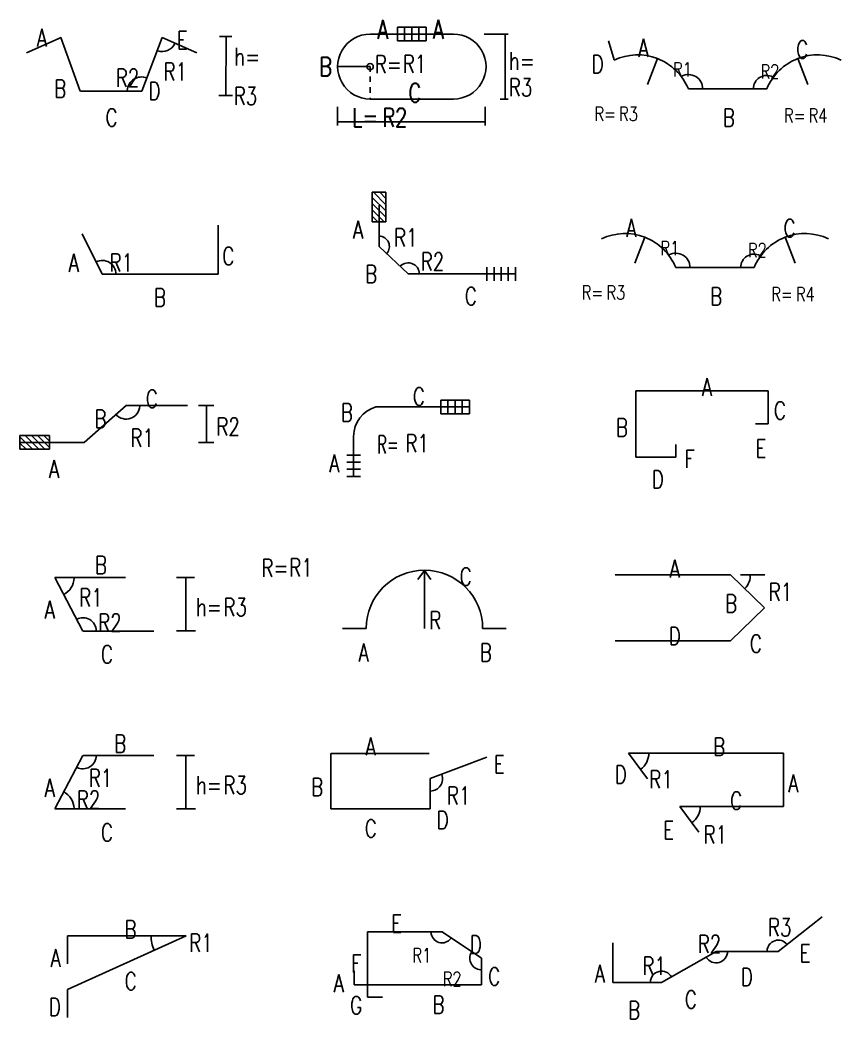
# Model space of a CAD drawing. Header units: millimetres. Extents: x -0.4 to 11.6, y -0.2 to 49.8.
# Drawn here: x 9.265 to 11.57, y 34.335 to 37.141 of the extents above; entities that cross this region are included whole.
import ezdxf
from ezdxf.enums import TextEntityAlignment as Align

# ---------------------------------------------------------------- set-up
doc = ezdxf.new("R2010")
doc.units = ezdxf.units.MM
doc.layers.add('SHOP', color=2, linetype='Continuous')
doc.layers.add('TEXTSHOP', color=3, linetype='Continuous')
doc.styles.add('ROMANS', font='romans.shx', dxfattribs={"width": 0.75, "bigfont": 'whgtxt.shx'})

# ---------------------------------------------------------------- blocks, each defined once
blk = doc.blocks.new('SSBAR_SHP_1270')
at = {"color": 40}
blk.add_line((-0.2017, -0.0821), (0.131, 0.0684), dxfattribs=at)
at = {"color": 7}
blk.add_arc((0.131, 0.0684), 0.0984, 179.3291, 204.1918, dxfattribs=at)
at = {"layer": 'SHOP', "color": 2}
for p, q in [((-0.2017, 0.0684), (0.131, 0.0684)), ((-0.2017, 0.0684), (-0.2017, -0.0096)), ((-0.2017, -0.0821), (-0.2017, -0.1601))]:
    blk.add_line(p, q, dxfattribs=at)
at = {"layer": 'TEXTSHOP', "color": 4, "style": 'ROMANS', "width": 0.75}
blk.add_attdef('B', text='', height=0.05, dxfattribs=at).set_placement((-0.0252, 0.0619), align=Align.CENTER)
for tag, p in [('R1', (0.14, 0.024)), ('C', (-0.0414, -0.0834))]:
    blk.add_attdef(tag, p, '', height=0.05, dxfattribs=at)
for tag, p in [('A', (-0.2206, -0.0182)), ('D', (-0.2206, -0.1559))]:
    blk.add_attdef(tag, text='', height=0.05, dxfattribs=at).set_placement(p, align=Align.RIGHT)
blk = doc.blocks.new('SSBAR_SHP_1271')
at = {"color": 0}
for p, q in [((0.1037, 0.0754), (0.1548, 0.0754)), ((0.1307, -0.0738), (0.1307, 0.0757)), ((0.1037, -0.0748), (0.1577, -0.0748))]:
    blk.add_line(p, q, dxfattribs=at)
for centre, radius, start, end in [((-0.1587, 0.0754), 0.0376, 242.6219, 359.2117), ((-0.2375, -0.0748), 0.0538, 1.0766, 62.2466)]:
    blk.add_arc(centre, radius, start, end, dxfattribs=at)
at = {"layer": 'SHOP', "color": 2}
for p, q in [((-0.1587, 0.0754), (-0.2375, -0.0748)), ((-0.1583, 0.0754), (0.04, 0.0754)), ((-0.2375, -0.0748), (-0.0392, -0.0748))]:
    blk.add_line(p, q, dxfattribs=at)
at = {"layer": 'TEXTSHOP', "color": 4, "style": 'ROMANS', "width": 0.75}
blk.add_text('h=', height=0.05, dxfattribs=at).set_placement((0.1588, -0.0332))
for tag, p in [('B', (-0.054, 0.0834)), ('C', (-0.0911, -0.1658))]:
    blk.add_attdef(tag, text='', height=0.05, dxfattribs=at).set_placement(p, align=Align.CENTER)
for tag, p in [('R1', (-0.1421, -0.013)), ('R3', (0.236, -0.0332)), ('R2', (-0.1759, -0.0737))]:
    blk.add_attdef(tag, p, '', height=0.05, dxfattribs=at)
blk.add_attdef('A', text='', height=0.05, dxfattribs=at).set_placement((-0.2373, -0.0405), align=Align.RIGHT)
blk = doc.blocks.new('SSBAR_SHP_1272')
at = {"color": 0}
for p, q in [((0.1037, 0.0754), (0.1548, 0.0754)), ((0.1307, -0.0738), (0.1307, 0.0757)), ((0.1037, -0.0748), (0.1577, -0.0748))]:
    blk.add_line(p, q, dxfattribs=at)
for centre, radius, start, end in [((-0.2375, 0.0748), 0.0538, 297.7534, 358.9234), ((-0.1587, -0.0754), 0.0376, 0.7883, 117.3781)]:
    blk.add_arc(centre, radius, start, end, dxfattribs=at)
at = {"layer": 'SHOP', "color": 2}
for p, q in [((-0.1587, -0.0754), (-0.2375, 0.0748)), ((-0.2375, 0.0748), (-0.0392, 0.0748)), ((-0.1583, -0.0754), (0.04, -0.0754))]:
    blk.add_line(p, q, dxfattribs=at)
at = {"layer": 'TEXTSHOP', "color": 4, "style": 'ROMANS', "width": 0.75}
blk.add_text('h=', height=0.05, dxfattribs=at).set_placement((0.1588, -0.0332))
for tag, p in [('B', (-0.1079, 0.085)), ('C', (-0.0911, -0.1658))]:
    blk.add_attdef(tag, text='', height=0.05, dxfattribs=at).set_placement(p, align=Align.CENTER)
for tag, p in [('R1', (-0.169, -0.006)), ('R3', (0.236, -0.0332)), ('R2', (-0.116, -0.0767))]:
    blk.add_attdef(tag, p, '', height=0.05, dxfattribs=at)
blk.add_attdef('A', text='', height=0.05, dxfattribs=at).set_placement((-0.2373, -0.0405), align=Align.RIGHT)
blk = doc.blocks.new('SSBAR_SHP_1273')
at = {"color": 40}
for p, q in [((-0.0374, 0.0583), (-0.155, -0.0458)), ((0.1353, 0.0583), (-0.0374, 0.0583)), ((0.1654, 0.0583), (0.2088, 0.0583)), ((0.1886, 0.0583), (0.1886, -0.0458)), ((-0.2524, -0.0266), (-0.3354, -0.0266)), ((-0.3354, -0.0266), (-0.3354, -0.065)), ((-0.2829, -0.065), (-0.3212, -0.0266)), ((-0.2652, -0.065), (-0.3035, -0.0266)), ((-0.2524, -0.0601), (-0.2859, -0.0266)), ((-0.2524, -0.0424), (-0.2682, -0.0266)), ((-0.2524, -0.065), (-0.2524, -0.0266)), ((-0.3006, -0.065), (-0.3354, -0.0301)), ((-0.155, -0.0458), (-0.3354, -0.0458)), ((-0.3182, -0.065), (-0.3354, -0.0478)), ((0.1654, -0.0458), (0.2088, -0.0458)), ((-0.3354, -0.065), (-0.2524, -0.065))]:
    blk.add_line(p, q, dxfattribs=at)
at = {"color": 7}
blk.add_arc((-0.0374, 0.0583), 0.0384, 222.4875, 356.8751, dxfattribs=at)
at = {"layer": 'TEXTSHOP', "color": 30, "true_color": 0xf8991e, "style": 'ROMANS', "width": 0.75}
blk.add_attdef('COUPLER1', text='', height=0.05, dxfattribs=at).set_placement((-0.3142, 0.1036), align=Align.TOP_CENTER)
at = {"layer": 'TEXTSHOP', "color": 4, "style": 'ROMANS', "width": 0.75}
for tag, p in [('C', (0.0346, 0.0518)), ('A', (-0.2396, -0.1455))]:
    blk.add_attdef(tag, text='', height=0.05, dxfattribs=at).set_placement(p, align=Align.CENTER)
at = {"layer": 'TEXTSHOP', "color": 30, "true_color": 0xf8991e, "style": 'ROMANS', "width": 0.75}
for tag, p in [('O1', (-0.3683, -0.019)), ('T1', (-0.2854, -0.019))]:
    blk.add_attdef(tag, text='', height=0.05, dxfattribs=at).set_placement(p, align=Align.CENTER)
at = {"layer": 'TEXTSHOP', "color": 4, "style": 'ROMANS', "width": 0.75}
blk.add_attdef('B', text='', height=0.05, dxfattribs=at).set_placement((-0.0927, -0.0044), align=Align.RIGHT)
for tag, p in [('R2', (0.216, -0.0265)), ('R1', (-0.0253, -0.0578))]:
    blk.add_attdef(tag, p, '', height=0.05, dxfattribs=at)
blk = doc.blocks.new('SSBAR_SHP_1274')
at = {"color": 2}
blk.add_line((0.2206, -0.0729), (0.2206, 0.0646), dxfattribs=at)
at = {"color": 0}
blk.add_arc((-0.1043, -0.0729), 0.0382, 359.8058, 117.044, dxfattribs=at)
at = {"layer": 'SHOP', "color": 2}
for p, q in [((-0.1605, 0.0396), (-0.1048, -0.0729)), ((-0.1043, -0.0729), (0.2206, -0.0729))]:
    blk.add_line(p, q, dxfattribs=at)
at = {"layer": 'TEXTSHOP', "color": 4, "style": 'ROMANS', "width": 0.75}
for tag, p in [('C', (0.2327, -0.0473)), ('R1', (-0.0836, -0.0657))]:
    blk.add_attdef(tag, p, '', height=0.05, dxfattribs=at)
blk.add_attdef('A', text='', height=0.05, dxfattribs=at).set_placement((-0.1696, -0.0664), align=Align.RIGHT)
blk.add_attdef('B', text='', height=0.05, dxfattribs=at).set_placement((0.0578, -0.1636), align=Align.CENTER)
blk = doc.blocks.new('SSBAR_SHP_1275')
at = {"color": 0}
for p, q in [((0.2247, 0.0943), (0.2596, 0.0943)), ((0.2421, -0.0703), (0.2436, 0.0946)), ((0.2232, -0.0713), (0.261, -0.0713))]:
    blk.add_line(p, q, dxfattribs=at)
at = {"color": 7}
for centre, radius, start, end in [((0.0636, 0.0914), 0.0396, 252.1859, 334.0957), ((0.0063, -0.0598), 0.0404, 68.7252, 176.6408)]:
    blk.add_arc(centre, radius, start, end, dxfattribs=at)
at = {"layer": 'SHOP', "color": 2}
for p, q in [((-0.3173, 0.0487), (-0.2198, 0.0914)), ((-0.2203, 0.0914), (-0.166, -0.0598)), ((0.0636, 0.0914), (0.0063, -0.0598)), ((0.1611, 0.0487), (0.0636, 0.0914)), ((-0.1656, -0.0598), (0.0063, -0.0598))]:
    blk.add_line(p, q, dxfattribs=at)
at = {"layer": 'TEXTSHOP', "color": 4, "style": 'ROMANS', "width": 0.75}
blk.add_text('h=', height=0.05, dxfattribs=at).set_placement((0.2662, 0.0125))
for tag, p in [('A', (-0.2593, 0.0657)), ('R2', (-0.0006, -0.0469)), ('B', (-0.2054, -0.0775))]:
    blk.add_attdef(tag, text='', height=0.05, dxfattribs=at).set_placement(p, align=Align.RIGHT)
for tag, p in [('E', (0.1048, 0.0589)), ('R1', (0.0678, -0.0296)), ('D', (0.0251, -0.0838)), ('R3', (0.2647, -0.0978))]:
    blk.add_attdef(tag, p, '', height=0.05, dxfattribs=at)
blk.add_attdef('C', text='', height=0.05, dxfattribs=at).set_placement((-0.0784, -0.1585), align=Align.CENTER)
blk = doc.blocks.new('SSBAR_SHP_1370')
at = {"color": 2}
for p, q in [((-0.16, 0.0799), (0.0495, 0.0799)), ((0.16, 0.0057), (0.0495, 0.0799)), ((-0.1973, -0.0684), (-0.1973, -0.0297)), ((-0.1177, -0.1036), (-0.16, -0.1036))]:
    blk.add_line(p, q, dxfattribs=at)
at = {"color": 40}
for centre, radius, start, end in [((0.0495, 0.0799), 0.0309, 182.4703, 324.8385), ((0.16, 0.0057), 0.0323, 147.9438, 274.0016)]:
    blk.add_arc(centre, radius, start, end, dxfattribs=at)
at = {"layer": 'SHOP', "color": 2}
for p, q in [((-0.16, 0.0799), (-0.16, -0.1036)), ((0.16, 0.0057), (0.16, -0.0684)), ((-0.1973, -0.0684), (0.16, -0.0684))]:
    blk.add_line(p, q, dxfattribs=at)
at = {"layer": 'TEXTSHOP', "color": 4, "style": 'ROMANS', "width": 0.75}
for tag, p in [('E', (-0.0932, 0.0782)), ('D', (0.1278, 0.0193)), ('C', (0.179, -0.0704)), ('B', (0.0227, -0.1495))]:
    blk.add_attdef(tag, p, '', height=0.05, dxfattribs=at)
for tag, height, p in [('R1', 0.04, (0.0191, -0.006)), ('F', 0.05, (-0.1768, -0.0345)), ('A', 0.05, (-0.2258, -0.0894)), ('R2', 0.04, (0.1043, -0.0725)), ('G', 0.05, (-0.1749, -0.1514))]:
    blk.add_attdef(tag, text='', height=height, dxfattribs=at).set_placement(p, align=Align.RIGHT)
blk = doc.blocks.new('SSBAR_SHP_1371')
at = {"color": 2}
for p, q in [((-0.2628, -0.0748), (-0.2628, 0.0812)), ((-0.2628, 0.0812), (0.0135, 0.0812)), ((0.0159, 0.0106), (0.1751, 0.0706)), ((0.0159, -0.0748), (0.0159, 0.0106))]:
    blk.add_line(p, q, dxfattribs=at)
at = {"color": 0}
blk.add_arc((0.0159, 0.0106), 0.0352, 272.8995, 18.2157, dxfattribs=at)
at = {"layer": 'SHOP', "color": 2}
blk.add_line((-0.2628, -0.0748), (0.0159, -0.0748), dxfattribs=at)
at = {"layer": 'TEXTSHOP', "color": 4, "style": 'ROMANS', "width": 0.75}
for tag, p in [('A', (-0.1506, 0.0758)), ('C', (-0.1506, -0.1549))]:
    blk.add_attdef(tag, text='', height=0.05, dxfattribs=at).set_placement(p, align=Align.CENTER)
for tag, p in [('E', (0.1952, 0.0254)), ('R1', (0.0635, -0.0624)), ('D', (0.0346, -0.1308))]:
    blk.add_attdef(tag, p, '', height=0.05, dxfattribs=at)
blk.add_attdef('B', text='', height=0.05, dxfattribs=at).set_placement((-0.2842, -0.0384), align=Align.RIGHT)
blk = doc.blocks.new('SSBAR_SHP_1372')
at = {"color": 0}
for p, q in [((0.0001, 0.0945), (-0.018, 0.0695)), ((0.0001, -0.0679), (0.0001, 0.0945)), ((0.0001, 0.0945), (0.0183, 0.0695))]:
    blk.add_line(p, q, dxfattribs=at)
at = {"color": 40}
for p, q in [((-0.2296, -0.0679), (-0.1633, -0.0679)), ((0.1636, -0.0679), (0.2299, -0.0679))]:
    blk.add_line(p, q, dxfattribs=at)
blk.add_arc((0.0001, -0.0679), 0.1635, 0, 180, dxfattribs=at)
at = {"layer": 'TEXTSHOP', "color": 4, "style": 'ROMANS', "width": 0.75}
for s, p in [('R=', (-0.4574, 0.0769)), ('R', (0.0139, -0.0703))]:
    blk.add_text(s, height=0.05, dxfattribs=at).set_placement(p)
for tag, p in [('R1', (-0.3793, 0.0779)), ('C', (0.0991, 0.0525)), ('B', (0.1557, -0.1604))]:
    blk.add_attdef(tag, p, '', height=0.05, dxfattribs=at)
blk.add_attdef('A', text='', height=0.05, dxfattribs=at).set_placement((-0.156, -0.1607), align=Align.RIGHT)
blk = doc.blocks.new('SSBAR_SHP_1373')
at = {"color": 40}
for p, q in [((0.0463, 0.0731), (0.0463, 0.0348)), ((0.0463, 0.0731), (0.1263, 0.0731)), ((0.0663, 0.0731), (0.0663, 0.0348)), ((0.0863, 0.0731), (0.0863, 0.0348)), ((0.1063, 0.0731), (0.1063, 0.0348)), ((0.1263, 0.0731), (0.1263, 0.0348)), ((0.0463, 0.0348), (0.1263, 0.0348)), ((-0.1795, -0.0811), (-0.2178, -0.0811)), ((-0.1795, -0.1011), (-0.2178, -0.1011)), ((-0.1795, -0.1211), (-0.2178, -0.1211)), ((-0.1795, -0.1411), (-0.2178, -0.1411))]:
    blk.add_line(p, q, dxfattribs=at)
blk.add_arc((-0.1129, -0.0286), 0.0858, 105.7649, 180, dxfattribs=at)
at = {"layer": 'SHOP', "color": 2}
for p, q in [((-0.1362, 0.054), (0.1263, 0.054)), ((-0.1986, -0.0286), (-0.1986, -0.1411))]:
    blk.add_line(p, q, dxfattribs=at)
at = {"layer": 'TEXTSHOP', "color": 4, "style": 'ROMANS', "width": 0.6}
blk.add_text('R=', height=0.05, dxfattribs=at).set_placement((-0.1021, -0.0765), align=Align.CENTER)
at = {"layer": 'TEXTSHOP', "color": 4, "style": 'ROMANS', "width": 0.75}
blk.add_attdef('C', text='', height=0.05, dxfattribs=at).set_placement((-0.0153, 0.0581), align=Align.CENTER)
for tag, p in [('B', (-0.2006, 0.0132)), ('A', (-0.2382, -0.1294))]:
    blk.add_attdef(tag, text='', height=0.05, dxfattribs=at).set_placement(p, align=Align.RIGHT)
blk.add_attdef('R1', (-0.0532, -0.073), '', height=0.05, dxfattribs=at)
blk = doc.blocks.new('SSBAR_SHP_1374')
at = {"color": 40}
for p, q in [((-0.1466, 0.1567), (-0.1082, 0.1567)), ((-0.1466, 0.0737), (-0.1466, 0.1567)), ((-0.1082, 0.1042), (-0.1466, 0.1425)), ((-0.1082, 0.1219), (-0.143, 0.1567)), ((-0.1082, 0.1395), (-0.1254, 0.1567)), ((-0.1082, 0.1567), (-0.1082, 0.0737)), ((-0.1082, 0.0865), (-0.1466, 0.1248)), ((-0.1131, 0.0737), (-0.1466, 0.1072)), ((-0.1308, 0.0737), (-0.1466, 0.0895)), ((-0.1082, 0.0737), (-0.1466, 0.0737)), ((0.1756, -0.0535), (0.1756, -0.0918)), ((0.1956, -0.0535), (0.1956, -0.0918)), ((0.2156, -0.0535), (0.2156, -0.0918)), ((0.2356, -0.0535), (0.2356, -0.0918)), ((0.2556, -0.0535), (0.2556, -0.0918))]:
    blk.add_line(p, q, dxfattribs=at)
for centre, radius, start, end in [((-0.1273, 0.0044), 0.0291, 317.9535, 90.032), ((-0.0453, -0.0726), 0.0312, 1.2484, 133.9531)]:
    blk.add_arc(centre, radius, start, end, dxfattribs=at)
at = {"layer": 'SHOP', "color": 2}
for p, q in [((-0.1274, 0.1209), (-0.1273, 0.0044)), ((-0.0453, -0.0726), (-0.1273, 0.0044)), ((0.2556, -0.0726), (-0.0453, -0.0726))]:
    blk.add_line(p, q, dxfattribs=at)
at = {"layer": 'TEXTSHOP', "color": 4, "style": 'ROMANS', "width": 0.75}
for tag, p in [('A', (-0.1715, 0.0265)), ('B', (-0.1325, -0.0979))]:
    blk.add_attdef(tag, text='', height=0.05, dxfattribs=at).set_placement(p, align=Align.RIGHT)
for tag, p in [('R1', (-0.0852, 0.0047)), ('R2', (-0.0103, -0.0628))]:
    blk.add_attdef(tag, p, '', height=0.05, dxfattribs=at)
blk.add_attdef('C', text='', height=0.05, dxfattribs=at).set_placement((0.1302, -0.1601), align=Align.CENTER)
blk = doc.blocks.new('SSBAR_SHP_1375')
at = {"color": 40}
for p, q in [((-0.0754, 0.1202), (-0.0754, 0.0818)), ((-0.0754, 0.1202), (0.0046, 0.1202)), ((-0.0554, 0.1202), (-0.0554, 0.0818)), ((-0.0354, 0.1202), (-0.0354, 0.0818)), ((-0.0154, 0.1202), (-0.0154, 0.0818)), ((0.0046, 0.1202), (0.0046, 0.0818)), ((-0.1523, 0.101), (0.0818, 0.101)), ((0.1674, 0.101), (0.2349, 0.101)), ((0.227, -0.0814), (0.227, 0.1005)), ((-0.0754, 0.0818), (0.0046, 0.0818)), ((-0.1523, -0.0814), (0.0818, -0.0814)), ((0.2126, -0.0814), (0.2349, -0.0814)), ((-0.2435, -0.1034), (-0.2435, -0.1553)), ((0.1707, -0.1034), (0.1707, -0.1553)), ((-0.2435, -0.145), (0.1707, -0.145))]:
    blk.add_line(p, q, dxfattribs=at)
at = {"color": 0}
for p, q in [((-0.1523, 0.0098), (-0.2435, 0.0098)), ((-0.1523, 0.0098), (-0.1523, -0.0048)), ((-0.1523, -0.0179), (-0.1523, -0.0332)), ((-0.1523, -0.0485), (-0.1523, -0.0638)), ((-0.1523, -0.0784), (-0.1523, -0.0814))]:
    blk.add_line(p, q, dxfattribs=at)
at = {"color": 2}
blk.add_circle((-0.1523, 0.0098), 0.00875, dxfattribs=at)
for centre, start, end in [((-0.1523, 0.0098), 90, 270.0005), ((0.0818, 0.0098), 269.9995, 90)]:
    blk.add_arc(centre, 0.0912, start, end, dxfattribs=at)
at = {"layer": 'TEXTSHOP', "color": 4, "style": 'ROMANS', "width": 0.75}
for s, height, p in [('R=', 0.05, (-0.139, -0.0089)), ('h=', 0.05, (0.2372, 0.0005)), ('L=', 0.05292, (-0.2029, -0.1596))]:
    blk.add_text(s, height=height, dxfattribs=at).set_placement(p)
for tag, p in [('A', (-0.1016, 0.0876)), ('B', (-0.2596, -0.0168))]:
    blk.add_attdef(tag, text='', height=0.0529, dxfattribs=at).set_placement(p, align=Align.RIGHT)
for tag, p, height in [('A', (0.0235, 0.0876), 0.0529), ('R1', (-0.0608, -0.008), 0.05), ('R3', (0.2372, -0.0738), 0.05), ('R2', (-0.1178, -0.1596), 0.0529)]:
    blk.add_attdef(tag, p, '', height=height, dxfattribs=at)
blk.add_attdef('C', text='', height=0.0529, dxfattribs=at).set_placement((-0.0268, -0.0904), align=Align.CENTER)
blk = doc.blocks.new('SSBAR_SHP_1470')
at = {"color": 2}
for p, q in [((0.1936, 0.0251), (0.3169, 0.1222)), ((-0.2713, -0.062), (-0.2713, 0.0494)), ((-0.134, -0.062), (0.0188, 0.0251)), ((0.0188, 0.0251), (0.1936, 0.0251))]:
    blk.add_line(p, q, dxfattribs=at)
at = {"color": 0}
for centre, radius, start, end in [((0.1936, 0.0251), 0.0316, 38.7433, 177.8836), ((0.0188, 0.0251), 0.0323, 211.7756, 0.3577), ((-0.134, -0.062), 0.0316, 28.7546, 177.8836)]:
    blk.add_arc(centre, radius, start, end, dxfattribs=at)
at = {"layer": 'SHOP', "color": 2}
blk.add_line((-0.2713, -0.062), (-0.134, -0.062), dxfattribs=at)
at = {"layer": 'TEXTSHOP', "color": 4, "style": 'ROMANS', "width": 0.75}
for tag, p in [('R3', (0.2306, 0.0678)), ('R2', (0.0333, 0.021)), ('R1', (-0.1219, -0.0405)), ('A', (-0.2926, -0.0625)), ('B', (-0.1942, -0.1648))]:
    blk.add_attdef(tag, text='', height=0.05, dxfattribs=at).set_placement(p, align=Align.RIGHT)
for tag, p in [('E', (0.2535, -0.0053)), ('D', (0.0886, -0.0717)), ('C', (-0.0687, -0.1349))]:
    blk.add_attdef(tag, p, '', height=0.05, dxfattribs=at)
blk = doc.blocks.new('SSBAR_SHP_1471')
at = {"color": 40}
for p, q in [((0.2083, 0.0821), (-0.227, 0.0821)), ((-0.227, 0.0821), (-0.174, 0.0097)), ((0.2083, -0.0677), (0.2083, 0.0821)), ((-0.0825, -0.0677), (-0.0296, -0.1401)), ((0.2083, -0.0677), (-0.0825, -0.0677))]:
    blk.add_line(p, q, dxfattribs=at)
at = {"color": 7}
for centre in [(-0.227, 0.0821), (-0.0825, -0.0677)]:
    blk.add_arc(centre, 0.0571, 306.8386, 0.054, dxfattribs=at)
at = {"layer": 'TEXTSHOP', "color": 4, "style": 'ROMANS', "width": 0.75}
for tag, p in [('B', (0.0276, 0.0749)), ('C', (0.0753, -0.0768))]:
    blk.add_attdef(tag, text='', height=0.05, dxfattribs=at).set_placement(p, align=Align.CENTER)
for tag, p in [('D', (-0.2317, -0.0032)), ('E', (-0.0988, -0.1593))]:
    blk.add_attdef(tag, text='', height=0.05, dxfattribs=at).set_placement(p, align=Align.RIGHT)
for tag, p in [('R1', (-0.1684, -0.017)), ('A', (0.2216, -0.0279)), ('R1', (-0.016, -0.1721))]:
    blk.add_attdef(tag, p, '', height=0.05, dxfattribs=at)
blk = doc.blocks.new('SSBAR_SHP_1472')
at = {"color": 40}
for p, q in [((0.0595, 0.0821), (-0.264, 0.0821)), ((0.0595, 0.0821), (0.1551, -0.0102)), ((0.1551, -0.0102), (0.0595, -0.1026)), ((0.0595, -0.1026), (-0.264, -0.1026))]:
    blk.add_line(p, q, dxfattribs=at)
at = {"color": 7}
blk.add_line((0.0874, 0.0821), (0.1557, 0.0821), dxfattribs=at)
blk.add_arc((0.0595, 0.0821), 0.0557, 316.668, 2.0242, dxfattribs=at)
at = {"layer": 'TEXTSHOP', "color": 4, "style": 'ROMANS', "width": 0.75}
for tag, p in [('A', (-0.097, 0.0749)), ('D', (-0.097, -0.114))]:
    blk.add_attdef(tag, text='', height=0.05, dxfattribs=at).set_placement(p, align=Align.CENTER)
for tag, p in [('R1', (0.1667, 0.0093)), ('C', (0.1139, -0.1358))]:
    blk.add_attdef(tag, p, '', height=0.05, dxfattribs=at)
blk.add_attdef('B', text='', height=0.05, dxfattribs=at).set_placement((0.0781, -0.023), align=Align.RIGHT)
blk = doc.blocks.new('SSBAR_SHP_1473')
at = {"color": 40}
blk.add_line((0.1651, 0.0064), (0.13, 0.0064), dxfattribs=at)
at = {"layer": 'SHOP', "color": 2}
for p, q in [((-0.206, 0.0994), (-0.206, -0.0874)), ((-0.206, 0.0994), (0.1651, 0.0994)), ((0.1651, 0.0994), (0.1651, 0.0064)), ((-0.0939, -0.0512), (-0.0939, -0.0874)), ((-0.206, -0.0874), (-0.0939, -0.0874))]:
    blk.add_line(p, q, dxfattribs=at)
at = {"layer": 'TEXTSHOP', "color": 4, "style": 'ROMANS', "width": 0.75}
blk.add_attdef('A', text='', height=0.05, dxfattribs=at).set_placement((-0.0064, 0.0849), align=Align.CENTER)
for tag, p in [('C', (0.1814, 0.0187)), ('E', (0.1296, -0.0876)), ('F', (-0.07, -0.1172))]:
    blk.add_attdef(tag, p, '', height=0.05, dxfattribs=at)
for tag, p in [('B', (-0.2283, -0.0288)), ('D', (-0.1277, -0.1745))]:
    blk.add_attdef(tag, text='', height=0.05, dxfattribs=at).set_placement(p, align=Align.RIGHT)
blk = doc.blocks.new('SSBAR_SHP_1474')
at = {"color": 40}
for p, q in [((-0.2093, -0.0419), (-0.1812, 0.0304)), ((0.2408, -0.0419), (0.2127, 0.0304)), ((-0.0943, -0.0546), (0.1257, -0.0546))]:
    blk.add_line(p, q, dxfattribs=at)
for centre, start, end in [((-0.2374, -0.1141), 22.556, 114.9247), ((0.2689, -0.1141), 65.0753, 157.444)]:
    blk.add_arc(centre, 0.155, start, end, dxfattribs=at)
at = {"color": 7}
for centre, radius, start, end in [((-0.0943, -0.0546), 0.0403, 359.9853, 118.315), ((0.1257, -0.0546), 0.0377, 63.9342, 180.2781)]:
    blk.add_arc(centre, radius, start, end, dxfattribs=at)
at = {"layer": 'TEXTSHOP', "color": 4, "style": 'ROMANS', "width": 0.75}
for p in [(-0.3582, -0.1446), (0.174, -0.1493)]:
    blk.add_text('R=', height=0.04, dxfattribs=at).set_placement(p)
for tag, height, p in [('A', 0.05, (-0.2043, 0.0318)), ('R2', 0.04, (0.161, -0.0259))]:
    blk.add_attdef(tag, text='', height=height, dxfattribs=at).set_placement(p, align=Align.RIGHT)
for tag, p, height in [('C', (0.2085, 0.0311), 0.05), ('R1', (-0.1374, -0.0203), 0.04), ('R3', (-0.2889, -0.1446), 0.04), ('R4', (0.2433, -0.1493), 0.04)]:
    blk.add_attdef(tag, p, '', height=height, dxfattribs=at)
blk.add_attdef('B', text='', height=0.05, dxfattribs=at).set_placement((0.0192, -0.1604), align=Align.CENTER)
blk = doc.blocks.new('SSBAR_SHP_1475')
at = {"color": 40}
for p, q in [((-0.2672, 0.0282), (-0.2827, 0.0822)), ((-0.1738, -0.0402), (-0.1457, 0.0321)), ((0.2763, -0.0402), (0.2482, 0.0321)), ((-0.0588, -0.0529), (0.1613, -0.0529))]:
    blk.add_line(p, q, dxfattribs=at)
for centre, start, end in [((-0.2019, -0.1124), 22.556, 114.9247), ((0.3044, -0.1124), 65.0753, 157.444)]:
    blk.add_arc(centre, 0.155, start, end, dxfattribs=at)
at = {"color": 7}
for centre, radius, start, end in [((-0.0588, -0.0529), 0.0403, 359.9853, 118.315), ((0.1613, -0.0529), 0.0377, 63.9342, 180.2781)]:
    blk.add_arc(centre, radius, start, end, dxfattribs=at)
at = {"layer": 'TEXTSHOP', "color": 4, "style": 'ROMANS', "width": 0.75}
for p in [(-0.3226, -0.1429), (0.2096, -0.1476)]:
    blk.add_text('R=', height=0.04, dxfattribs=at).set_placement(p)
for tag, p, height in [('A', (-0.1995, 0.0373), 0.05), ('C', (0.244, 0.0327), 0.05), ('R1', (-0.1019, -0.0186), 0.04), ('R3', (-0.2534, -0.1429), 0.04), ('R4', (0.2788, -0.1476), 0.04)]:
    blk.add_attdef(tag, p, '', height=height, dxfattribs=at)
for tag, height, p in [('D', 0.05, (-0.2965, -0.0084)), ('R2', 0.04, (0.1965, -0.0242))]:
    blk.add_attdef(tag, text='', height=height, dxfattribs=at).set_placement(p, align=Align.RIGHT)
blk.add_attdef('B', text='', height=0.05, dxfattribs=at).set_placement((0.0547, -0.1587), align=Align.CENTER)

msp = doc.modelspace()

# ---------------------------------------------------------------- block references
for name, p, values in [('SSBAR_SHP_1275', (9.6, 37), {'A': 'A', 'C': 'C', 'B': 'B', 'D': 'D', 'R1': 'R1', 'E': 'E', 'R3': 'R3', 'R2': 'R2'}), ('SSBAR_SHP_1475', (11.2, 37), {'B': 'B', 'C': 'C', 'A': 'A', 'R2': 'R2', 'R3': 'R3', 'R1': 'R1', 'R4': 'R4', 'D': 'D'}), ('SSBAR_SHP_1374', (10.4, 36.5), {'C': 'C', 'A': 'A', 'B': 'B', 'R2': 'R2', 'R1': 'R1'}), ('SSBAR_SHP_1474', (11.2, 36.5), {'B': 'B', 'C': 'C', 'A': 'A', 'R2': 'R2', 'R3': 'R3', 'R1': 'R1', 'R4': 'R4'}), ('SSBAR_SHP_1274', (9.6, 36.5), {'A': 'A', 'B': 'B', 'R1': 'R1', 'C': 'C'}), ('SSBAR_SHP_1473', (11.2, 36), {'A': 'A', 'C': 'C', 'B': 'B', 'F': 'F', 'E': 'E', 'D': 'D'}), ('SSBAR_SHP_1373', (10.4, 36), {'A': 'A', 'C': 'C', 'B': 'B', 'R1': 'R1'}), ('SSBAR_SHP_1273', (9.6, 36), {'A': 'A', 'C': 'C', 'B': 'B', 'R2': 'R2', 'R1': 'R1'}), ('SSBAR_SHP_1272', (9.6, 35.5), {'A': 'A', 'B': 'B', 'C': 'C', 'R1': 'R1', 'R2': 'R2', 'R3': 'R3'}), ('SSBAR_SHP_1372', (10.4, 35.5), {'B': 'B', 'C': 'C', 'A': 'A', 'R1': 'R1'}), ('SSBAR_SHP_1472', (11.2, 35.5), {'B': 'B', 'C': 'C', 'R1': 'R1', 'A': 'A', 'D': 'D'}), ('SSBAR_SHP_1271', (9.6, 35), {'A': 'A', 'B': 'B', 'C': 'C', 'R1': 'R1', 'R2': 'R2', 'R3': 'R3'}), ('SSBAR_SHP_1371', (10.4, 35), {'B': 'B', 'C': 'C', 'E': 'E', 'R1': 'R1', 'D': 'D', 'A': 'A'}), ('SSBAR_SHP_1370', (10.4, 34.5), {'G': 'G', 'F': 'F', 'R1': 'R1', 'R2': 'R2', 'E': 'E', 'C': 'C', 'A': 'A', 'D': 'D', 'B': 'B'}), ('SSBAR_SHP_1470', (11.2, 34.5), {'A': 'A', 'B': 'B', 'D': 'D', 'C': 'C', 'R1': 'R1', 'E': 'E', 'R2': 'R2', 'R3': 'R3'}), ('SSBAR_SHP_1270', (9.6, 34.5), {'A': 'A', 'B': 'B', 'R1': 'R1', 'C': 'C', 'D': 'D'})]:
    msp.add_blockref(name, p).add_auto_attribs(values)
ref = msp.add_blockref('SSBAR_SHP_1375', (10.4, 37))
ref.add_attrib('B', 'B', dxfattribs={"layer": 'TEXTSHOP', "color": 4, "height": 0.0529, "style": 'ROMANS', "width": 0.75}).set_placement((10.1404, 36.9832), align=Align.RIGHT)
ref.add_attrib('C', 'C', dxfattribs={"layer": 'TEXTSHOP', "color": 4, "height": 0.0529, "style": 'ROMANS', "width": 0.75}).set_placement((10.3732, 36.9096), align=Align.CENTER)
ref.add_attrib('A', 'A', dxfattribs={"layer": 'TEXTSHOP', "color": 4, "height": 0.0529, "style": 'ROMANS', "width": 0.75}).set_placement((10.2984, 37.0876), align=Align.RIGHT)
ref.add_attrib('R1', 'R1', (10.3392, 36.992), dxfattribs={"layer": 'TEXTSHOP', "color": 4, "height": 0.05, "style": 'ROMANS', "width": 0.75})
ref.add_attrib('R2', 'R2', (10.2822, 36.8404), dxfattribs={"layer": 'TEXTSHOP', "color": 4, "height": 0.05292, "style": 'ROMANS', "width": 0.75})
ref.add_attrib('R3', 'R3', (10.6372, 36.9262), dxfattribs={"layer": 'TEXTSHOP', "color": 4, "height": 0.05, "style": 'ROMANS', "width": 0.75})
ref.add_attrib('A', 'A', (10.4235, 37.0876), dxfattribs={"layer": 'TEXTSHOP', "color": 4, "height": 0.0529, "style": 'ROMANS', "width": 0.75})
ref = msp.add_blockref('SSBAR_SHP_1471', (11.2, 35))
ref.add_attrib('A', 'A', (11.4216, 34.9721), dxfattribs={"layer": 'TEXTSHOP', "color": 4, "height": 0.05, "style": 'ROMANS', "width": 0.75})
ref.add_attrib('C', 'C', dxfattribs={"layer": 'TEXTSHOP', "color": 4, "height": 0.05, "style": 'ROMANS', "width": 0.75}).set_placement((11.2753, 34.9232), align=Align.CENTER)
ref.add_attrib('R1', 'R1', (11.0316, 34.983), dxfattribs={"layer": 'TEXTSHOP', "color": 4, "height": 0.05, "style": 'ROMANS', "width": 0.75})
ref.add_attrib('E', 'E', dxfattribs={"layer": 'TEXTSHOP', "color": 4, "height": 0.05, "style": 'ROMANS', "width": 0.75}).set_placement((11.1012, 34.8407), align=Align.RIGHT)
ref.add_attrib('B', 'B', dxfattribs={"layer": 'TEXTSHOP', "color": 4, "height": 0.05, "style": 'ROMANS', "width": 0.75}).set_placement((11.2276, 35.0749), align=Align.CENTER)
ref.add_attrib('R1', 'R1', (11.184, 34.8279), dxfattribs={"layer": 'TEXTSHOP', "color": 4, "height": 0.05, "style": 'ROMANS', "width": 0.75})
ref.add_attrib('D', 'D', dxfattribs={"layer": 'TEXTSHOP', "color": 4, "height": 0.05, "style": 'ROMANS', "width": 0.75}).set_placement((10.9683, 34.9968), align=Align.RIGHT)

doc.saveas('drawing.dxf')
